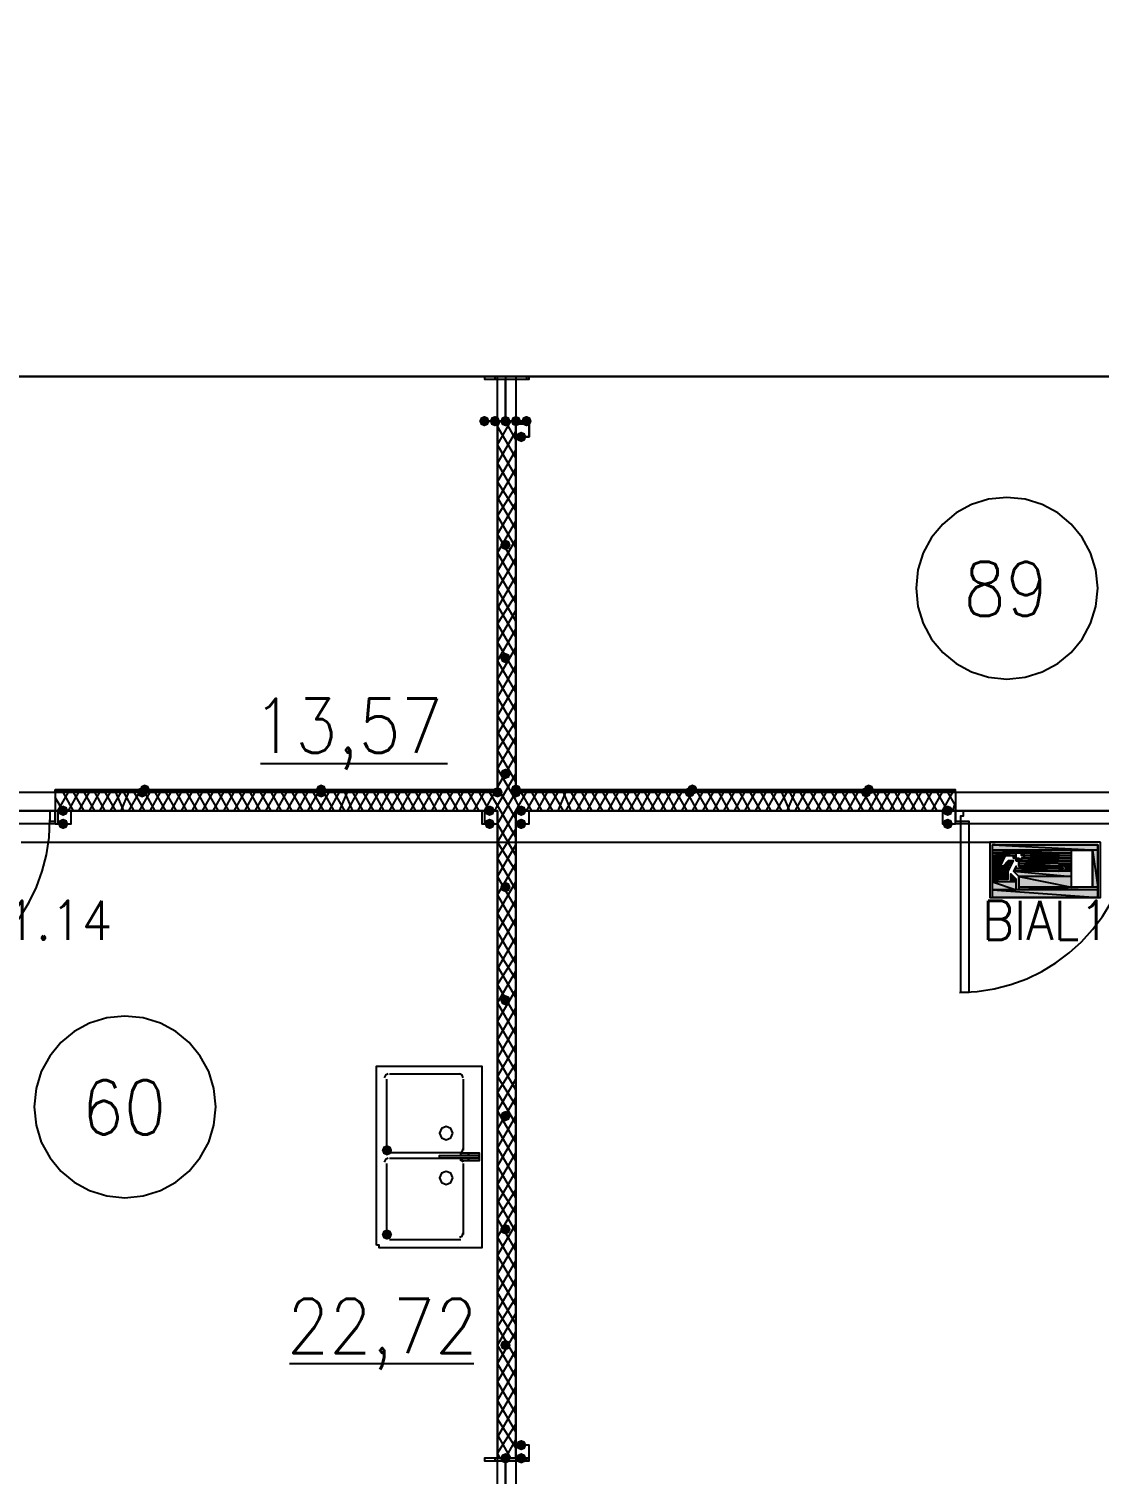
# Model space of a CAD drawing. Header units: millimetres. Extents: x 0 to 420, y 0 to 297.
# Drawn here: x 317.46 to 334.67, y 140.8 to 164.04 of the extents above; entities that cross this region are included whole.
import ezdxf

# ---------------------------------------------------------------- set-up
doc = ezdxf.new("R2010")
doc.units = ezdxf.units.MM
doc.layers.get('0').update_dxf_attribs({"linetype": 'CONTINUOUS'})
doc.styles.get("Standard").update_dxf_attribs({"font": 'STANDARD'})

msp = doc.modelspace()

# ---------------------------------------------------------------- hatches: boundary and pattern name
at = {"true_color": 0x000007}
for points in [[(324.866, 157.734), (324.841129, 157.674204), (324.781333, 157.649333), (324.721537, 157.674204), (324.696667, 157.734), (324.721537, 157.793796), (324.781333, 157.818667), (324.841129, 157.793796)], [(325.035333, 157.734), (325.010463, 157.674204), (324.950667, 157.649333), (324.890871, 157.674204), (324.866, 157.734), (324.890871, 157.793796), (324.950667, 157.818667), (325.010462, 157.793796)], [(325.204667, 157.734), (325.179796, 157.674204), (325.12, 157.649333), (325.060204, 157.674204), (325.035333, 157.734), (325.060204, 157.793796), (325.12, 157.818667), (325.179796, 157.793796)], [(325.374, 157.734), (325.349129, 157.674204), (325.289333, 157.649333), (325.229537, 157.674204), (325.204667, 157.734), (325.229537, 157.793796), (325.289333, 157.818667), (325.349129, 157.793796)], [(325.543333, 157.734), (325.518463, 157.674204), (325.458667, 157.649333), (325.398871, 157.674204), (325.374, 157.734), (325.398871, 157.793796), (325.458667, 157.818667), (325.518462, 157.793796)], [(325.458667, 157.48), (325.433796, 157.420204), (325.374, 157.395333), (325.314204, 157.420204), (325.289333, 157.48), (325.314204, 157.539796), (325.374, 157.564667), (325.433796, 157.539796)], [(325.204667, 155.744333), (325.179796, 155.684537), (325.12, 155.659667), (325.060204, 155.684537), (325.035333, 155.744333), (325.060204, 155.804129), (325.12, 155.829), (325.179796, 155.804129)], [(325.204667, 153.924), (325.179796, 153.864204), (325.12, 153.839333), (325.060204, 153.864204), (325.035333, 153.924), (325.060204, 153.983796), (325.12, 154.008667), (325.179796, 153.983796)], [(325.204667, 152.061333), (325.179796, 152.001537), (325.12, 151.976667), (325.060204, 152.001537), (325.035333, 152.061333), (325.060204, 152.121129), (325.12, 152.146), (325.179796, 152.121129)], [(325.374, 151.765), (325.349129, 151.705204), (325.289333, 151.680333), (325.229537, 151.705204), (325.204667, 151.765), (325.229537, 151.824796), (325.289333, 151.849667), (325.349129, 151.824796)], [(318.092667, 151.468667), (318.067796, 151.408871), (318.008, 151.384), (317.948204, 151.408871), (317.923333, 151.468667), (317.948204, 151.528462), (318.008, 151.553333), (318.067796, 151.528463)], [(324.950667, 151.468667), (324.925796, 151.408871), (324.866, 151.384), (324.806204, 151.408871), (324.781333, 151.468667), (324.806204, 151.528462), (324.866, 151.553333), (324.925796, 151.528463)], [(325.458667, 151.468667), (325.433796, 151.408871), (325.374, 151.384), (325.314204, 151.408871), (325.289333, 151.468667), (325.314204, 151.528462), (325.374, 151.553333), (325.433796, 151.528463)], [(332.316667, 151.468667), (332.291796, 151.408871), (332.232, 151.384), (332.172204, 151.408871), (332.147333, 151.468667), (332.172204, 151.528462), (332.232, 151.553333), (332.291796, 151.528463)], [(318.092667, 151.257), (318.067796, 151.197204), (318.008, 151.172333), (317.948204, 151.197204), (317.923333, 151.257), (317.948204, 151.316796), (318.008, 151.341667), (318.067796, 151.316796)], [(324.950667, 151.257), (324.925796, 151.197204), (324.866, 151.172333), (324.806204, 151.197204), (324.781333, 151.257), (324.806204, 151.316796), (324.866, 151.341667), (324.925796, 151.316796)], [(325.458667, 151.257), (325.433796, 151.197204), (325.374, 151.172333), (325.314204, 151.197204), (325.289333, 151.257), (325.314204, 151.316796), (325.374, 151.341667), (325.433796, 151.316796)], [(332.316667, 151.257), (332.291796, 151.197204), (332.232, 151.172333), (332.172204, 151.197204), (332.147333, 151.257), (332.172204, 151.316796), (332.232, 151.341667), (332.291796, 151.316796)], [(325.204667, 150.241), (325.179796, 150.181204), (325.12, 150.156333), (325.060204, 150.181204), (325.035333, 150.241), (325.060204, 150.300796), (325.12, 150.325667), (325.179796, 150.300796)], [(325.204667, 148.420667), (325.179796, 148.360871), (325.12, 148.336), (325.060204, 148.360871), (325.035333, 148.420667), (325.060204, 148.480462), (325.12, 148.505333), (325.179796, 148.480463)], [(325.204667, 146.558), (325.179796, 146.498204), (325.12, 146.473333), (325.060204, 146.498204), (325.035333, 146.558), (325.060204, 146.617796), (325.12, 146.642667), (325.179796, 146.617796)], [(323.299667, 146.007667), (323.274796, 145.947871), (323.215, 145.923), (323.155204, 145.947871), (323.130333, 146.007667), (323.155204, 146.067462), (323.215, 146.092333), (323.274796, 146.067463)], [(325.204667, 144.737667), (325.179796, 144.677871), (325.12, 144.653), (325.060204, 144.677871), (325.035333, 144.737667), (325.060204, 144.797462), (325.12, 144.822333), (325.179796, 144.797463)], [(323.299667, 144.653), (323.274796, 144.593204), (323.215, 144.568333), (323.155204, 144.593204), (323.130333, 144.653), (323.155204, 144.712796), (323.215, 144.737667), (323.274796, 144.712796)], [(325.204667, 142.875), (325.179796, 142.815204), (325.12, 142.790333), (325.060204, 142.815204), (325.035333, 142.875), (325.060204, 142.934796), (325.12, 142.959667), (325.179796, 142.934796)], [(325.458667, 141.266333), (325.433796, 141.206537), (325.374, 141.181667), (325.314204, 141.206537), (325.289333, 141.266333), (325.314204, 141.326129), (325.374, 141.351), (325.433796, 141.326129)], [(325.204667, 141.054667), (325.179796, 140.994871), (325.12, 140.97), (325.060204, 140.994871), (325.035333, 141.054667), (325.060204, 141.114462), (325.12, 141.139333), (325.179796, 141.114463)], [(325.458667, 141.054667), (325.433796, 140.994871), (325.374, 140.97), (325.314204, 140.994871), (325.289333, 141.054667), (325.314204, 141.114462), (325.374, 141.139333), (325.433796, 141.114463)]]:
    msp.add_hatch(color=0, dxfattribs=at).paths.add_polyline_path(points, flags=0)
h = msp.add_hatch(color=0, dxfattribs=at)
h.paths.add_polyline_path([(324.993, 151.807333), (317.881, 151.807333), (324.993, 151.765)], flags=0)
h.paths.add_polyline_path([(317.881, 151.807333), (324.993, 151.765), (317.881, 151.765)], flags=0)
at = {"true_color": 0x0000fe}
for points in [[(319.362667, 151.765), (319.337796, 151.705204), (319.278, 151.680333), (319.218204, 151.705204), (319.193333, 151.765), (319.218204, 151.824796), (319.278, 151.849667), (319.337796, 151.824796)], [(319.405, 151.807333), (319.380129, 151.747537), (319.320333, 151.722667), (319.260538, 151.747537), (319.235667, 151.807333), (319.260537, 151.867129), (319.320333, 151.892), (319.380129, 151.867129)], [(322.241333, 151.807333), (322.216462, 151.747537), (322.156667, 151.722667), (322.096871, 151.747537), (322.072, 151.807333), (322.096871, 151.867129), (322.156667, 151.892), (322.216462, 151.867129)], [(322.241333, 151.765), (322.216462, 151.705204), (322.156667, 151.680333), (322.096871, 151.705204), (322.072, 151.765), (322.096871, 151.824796), (322.156667, 151.849667), (322.216462, 151.824796)], [(325.077667, 151.765), (325.052796, 151.705204), (324.993, 151.680333), (324.933204, 151.705204), (324.908333, 151.765), (324.933204, 151.824796), (324.993, 151.849667), (325.052796, 151.824796)], [(325.374, 151.807333), (325.349129, 151.747537), (325.289333, 151.722667), (325.229537, 151.747537), (325.204667, 151.807333), (325.229537, 151.867129), (325.289333, 151.892), (325.349129, 151.867129)], [(325.374, 151.807333), (325.349129, 151.747537), (325.289333, 151.722667), (325.229537, 151.747537), (325.204667, 151.807333), (325.229537, 151.867129), (325.289333, 151.892), (325.349129, 151.867129)], [(328.168, 151.765), (328.143129, 151.705204), (328.083333, 151.680333), (328.023537, 151.705204), (327.998667, 151.765), (328.023537, 151.824796), (328.083333, 151.849667), (328.143129, 151.824796)], [(328.210333, 151.807333), (328.185463, 151.747537), (328.125667, 151.722667), (328.065871, 151.747537), (328.041, 151.807333), (328.065871, 151.867129), (328.125667, 151.892), (328.185462, 151.867129)], [(331.004333, 151.765), (330.979462, 151.705204), (330.919667, 151.680333), (330.859871, 151.705204), (330.835, 151.765), (330.859871, 151.824796), (330.919667, 151.849667), (330.979462, 151.824796)], [(331.046667, 151.807333), (331.021796, 151.747537), (330.962, 151.722667), (330.902204, 151.747537), (330.877333, 151.807333), (330.902204, 151.867129), (330.962, 151.892), (331.021796, 151.867129)]]:
    msp.add_hatch(color=0, dxfattribs=at).paths.add_polyline_path(points, flags=0)
at = {"true_color": 0x000007}
h = msp.add_hatch(color=0, dxfattribs=at)
h.paths.add_polyline_path([(332.359, 151.807333), (325.289333, 151.807333), (332.359, 151.765)], flags=0)
h.paths.add_polyline_path([(325.289333, 151.807333), (332.359, 151.765), (325.289333, 151.765)], flags=0)
at = {"true_color": 0x000052}
h = msp.add_hatch(color=0, dxfattribs=at)
h.paths.add_polyline_path([(334.645, 150.918333), (332.951667, 150.918333), (334.645, 150.833667)], flags=0)
h.paths.add_polyline_path([(332.951667, 150.918333), (334.645, 150.833667), (332.951667, 150.833667)], flags=0)
h = msp.add_hatch(color=0, dxfattribs=at)
h.paths.add_polyline_path([(334.221667, 150.833667), (332.951667, 150.833667), (334.221667, 150.791333)], flags=0)
h.paths.add_polyline_path([(332.951667, 150.833667), (334.221667, 150.791333), (332.951667, 150.791333)], flags=0)
h = msp.add_hatch(color=0, dxfattribs=at)
h.paths.add_polyline_path([(333.332667, 150.791333), (332.951667, 150.791333)], flags=0)
h.paths.add_polyline_path([(333.332667, 150.791333), (332.951667, 150.791333), (333.375, 150.791333)], flags=0)
h = msp.add_hatch(color=0, dxfattribs=at)
h.paths.add_polyline_path([(332.951667, 150.791333), (333.332667, 150.791333)], flags=0)
h.paths.add_polyline_path([(333.332667, 150.791333), (332.951667, 150.791333)], flags=0)
h = msp.add_hatch(color=0, dxfattribs=at)
h.paths.add_polyline_path([(333.332667, 150.791333), (332.951667, 150.791333), (333.332667, 150.749)], flags=0)
h.paths.add_polyline_path([(332.951667, 150.791333), (333.332667, 150.749), (332.951667, 150.749)], flags=0)
h = msp.add_hatch(color=0, dxfattribs=at)
h.paths.add_polyline_path([(332.951667, 150.749), (333.332667, 150.749)], flags=0)
h.paths.add_polyline_path([(333.332667, 150.749), (332.951667, 150.749)], flags=0)
h.paths.add_polyline_path([(333.332667, 150.749), (332.951667, 150.749)], flags=0)
h.paths.add_polyline_path([(332.951667, 150.749), (333.332667, 150.749)], flags=0)
h = msp.add_hatch(color=0, dxfattribs=at)
h.paths.add_polyline_path([(332.951667, 150.749), (333.332667, 150.749)], flags=0)
h.paths.add_polyline_path([(333.332667, 150.749), (332.951667, 150.749)], flags=0)
h = msp.add_hatch(color=0, dxfattribs=at)
h.paths.add_polyline_path([(333.163333, 150.749), (332.951667, 150.749), (333.078667, 150.579667)], flags=0)
h.paths.add_polyline_path([(332.951667, 150.749), (333.078667, 150.579667), (332.951667, 150.579667)], flags=0)
h = msp.add_hatch(color=0, dxfattribs=at)
h.paths.add_polyline_path([(333.290333, 150.664333), (333.205667, 150.664333), (333.205667, 150.579667)], flags=0)
h.paths.add_polyline_path([(333.205667, 150.664333), (333.205667, 150.579667), (333.121, 150.579667)], flags=0)
h = msp.add_hatch(color=0, dxfattribs=at)
h.paths.add_polyline_path([(333.332667, 150.749), (333.290333, 150.749), (333.332667, 150.706667)], flags=0)
h.paths.add_polyline_path([(333.290333, 150.749), (333.332667, 150.706667), (333.290333, 150.706667)], flags=0)
h = msp.add_hatch(color=0, dxfattribs=at)
h.paths.add_polyline_path([(333.290333, 150.706667), (333.332667, 150.706667)], flags=0)
h.paths.add_polyline_path([(333.332667, 150.706667), (333.290333, 150.706667)], flags=0)
h = msp.add_hatch(color=0, dxfattribs=at)
h.paths.add_polyline_path([(333.290333, 150.706667), (333.332667, 150.706667)], flags=0)
h.paths.add_polyline_path([(333.332667, 150.706667), (333.290333, 150.706667)], flags=0)
h = msp.add_hatch(color=0, dxfattribs=at)
h.paths.add_polyline_path([(333.375, 150.791333), (333.332667, 150.791333)], flags=0)
h.paths.add_polyline_path([(333.332667, 150.791333), (333.375, 150.791333)], flags=0)
h = msp.add_hatch(color=0, dxfattribs=at)
h.paths.add_polyline_path([(333.375, 150.664333), (333.332667, 150.706667)], flags=0)
h.paths.add_polyline_path([(333.375, 150.664333), (333.332667, 150.706667), (333.375, 150.706667)], flags=0)
h = msp.add_hatch(color=0, dxfattribs=at)
h.paths.add_polyline_path([(333.332667, 150.706667), (333.332667, 150.664333)], flags=0)
h.paths.add_polyline_path([(333.332667, 150.664333), (333.332667, 150.706667)], flags=0)
h = msp.add_hatch(color=0, dxfattribs=at)
h.paths.add_polyline_path([(333.332667, 150.664333), (333.375, 150.664333)], flags=0)
h.paths.add_polyline_path([(333.375, 150.664333), (333.332667, 150.664333)], flags=0)
h = msp.add_hatch(color=0, dxfattribs=at)
h.paths.add_polyline_path([(333.332667, 150.664333), (334.221667, 150.664333)], flags=0)
h.paths.add_polyline_path([(334.221667, 150.664333), (333.332667, 150.664333)], flags=0)
h = msp.add_hatch(color=0, dxfattribs=at)
h.paths.add_polyline_path([(333.375, 150.791333), (334.221667, 150.791333)], flags=0)
h.paths.add_polyline_path([(334.221667, 150.791333), (333.375, 150.791333)], flags=0)
for points in [[(333.375, 150.791333), (333.417333, 150.791333)], [(333.417333, 150.791333), (333.459667, 150.749), (333.417333, 150.749)], [(333.417333, 150.749), (333.459667, 150.749)], [(333.417333, 150.706667), (333.459667, 150.706667)], [(333.459667, 150.706667), (333.417333, 150.706667)], [(333.459667, 150.749), (333.459667, 150.706667)], [(333.248, 150.452667), (333.290333, 150.410333), (333.248, 150.410333)]]:
    msp.add_hatch(color=0, dxfattribs=at).paths.add_polyline_path(points, flags=0)
h = msp.add_hatch(color=0, dxfattribs=at)
h.paths.add_polyline_path([(333.375, 150.791333), (334.221667, 150.791333)], flags=0)
h.paths.add_polyline_path([(334.221667, 150.791333), (333.375, 150.791333)], flags=0)
h = msp.add_hatch(color=0, dxfattribs=at)
h.paths.add_polyline_path([(333.417333, 150.664333), (333.417333, 150.706667)], flags=0)
h.paths.add_polyline_path([(333.417333, 150.706667), (333.417333, 150.664333), (333.375, 150.664333)], flags=0)
h = msp.add_hatch(color=0, dxfattribs=at)
h.paths.add_polyline_path([(334.221667, 150.664333), (333.375, 150.664333), (334.221667, 150.622)], flags=0)
h.paths.add_polyline_path([(333.375, 150.664333), (334.221667, 150.622), (333.375, 150.622)], flags=0)
h = msp.add_hatch(color=0, dxfattribs=at)
h.paths.add_polyline_path([(334.01, 150.622), (333.375, 150.622), (334.052333, 150.579667)], flags=0)
h.paths.add_polyline_path([(333.375, 150.622), (334.052333, 150.579667), (333.375, 150.579667)], flags=0)
h = msp.add_hatch(color=0, dxfattribs=at)
h.paths.add_polyline_path([(333.417333, 150.791333), (334.221667, 150.791333)], flags=0)
h.paths.add_polyline_path([(334.221667, 150.791333), (333.417333, 150.791333)], flags=0)
h = msp.add_hatch(color=0, dxfattribs=at)
h.paths.add_polyline_path([(334.221667, 150.706667), (333.459667, 150.706667)], flags=0)
h.paths.add_polyline_path([(333.459667, 150.706667), (334.221667, 150.706667), (333.417333, 150.706667)], flags=0)
h = msp.add_hatch(color=0, dxfattribs=at)
h.paths.add_polyline_path([(333.417333, 150.706667), (334.221667, 150.706667)], flags=0)
h.paths.add_polyline_path([(334.221667, 150.706667), (333.417333, 150.706667)], flags=0)
h = msp.add_hatch(color=0, dxfattribs=at)
h.paths.add_polyline_path([(333.417333, 150.706667), (334.221667, 150.706667)], flags=0)
h.paths.add_polyline_path([(334.221667, 150.706667), (333.417333, 150.706667)], flags=0)
h = msp.add_hatch(color=0, dxfattribs=at)
h.paths.add_polyline_path([(334.221667, 150.706667), (333.417333, 150.706667), (334.221667, 150.664333)], flags=0)
h.paths.add_polyline_path([(333.417333, 150.706667), (334.221667, 150.664333), (333.417333, 150.664333)], flags=0)
h = msp.add_hatch(color=0, dxfattribs=at)
h.paths.add_polyline_path([(333.417333, 150.664333), (334.221667, 150.664333)], flags=0)
h.paths.add_polyline_path([(334.221667, 150.664333), (333.417333, 150.664333)], flags=0)
h = msp.add_hatch(color=0, dxfattribs=at)
h.paths.add_polyline_path([(333.459667, 150.791333), (334.221667, 150.791333)], flags=0)
h.paths.add_polyline_path([(334.221667, 150.791333), (333.459667, 150.791333)], flags=0)
h = msp.add_hatch(color=0, dxfattribs=at)
h.paths.add_polyline_path([(334.221667, 150.791333), (333.459667, 150.791333), (334.221667, 150.749)], flags=0)
h.paths.add_polyline_path([(333.459667, 150.791333), (334.221667, 150.749), (333.459667, 150.749)], flags=0)
h = msp.add_hatch(color=0, dxfattribs=at)
h.paths.add_polyline_path([(333.459667, 150.749), (334.221667, 150.749)], flags=0)
h.paths.add_polyline_path([(334.221667, 150.749), (333.459667, 150.749)], flags=0)
h = msp.add_hatch(color=0, dxfattribs=at)
h.paths.add_polyline_path([(333.459667, 150.749), (334.221667, 150.749)], flags=0)
h.paths.add_polyline_path([(334.221667, 150.749), (333.459667, 150.749)], flags=0)
h = msp.add_hatch(color=0, dxfattribs=at)
h.paths.add_polyline_path([(333.459667, 150.749), (334.221667, 150.749)], flags=0)
h.paths.add_polyline_path([(334.221667, 150.749), (333.459667, 150.749)], flags=0)
h = msp.add_hatch(color=0, dxfattribs=at)
h.paths.add_polyline_path([(333.459667, 150.749), (334.221667, 150.749)], flags=0)
h.paths.add_polyline_path([(334.221667, 150.749), (333.459667, 150.749)], flags=0)
h = msp.add_hatch(color=0, dxfattribs=at)
h.paths.add_polyline_path([(334.221667, 150.749), (333.459667, 150.749), (334.221667, 150.706667)], flags=0)
h.paths.add_polyline_path([(333.459667, 150.749), (334.221667, 150.706667), (333.459667, 150.706667)], flags=0)
h = msp.add_hatch(color=0, dxfattribs=at)
h.paths.add_polyline_path([(333.459667, 150.706667), (334.221667, 150.706667)], flags=0)
h.paths.add_polyline_path([(334.221667, 150.706667), (333.459667, 150.706667)], flags=0)
h = msp.add_hatch(color=0, dxfattribs=at)
h.paths.add_polyline_path([(333.459667, 150.706667), (334.221667, 150.706667)], flags=0)
h.paths.add_polyline_path([(334.221667, 150.706667), (333.459667, 150.706667)], flags=0)
h = msp.add_hatch(color=0, dxfattribs=at)
h.paths.add_polyline_path([(333.459667, 150.706667), (334.221667, 150.706667)], flags=0)
h.paths.add_polyline_path([(334.221667, 150.706667), (333.459667, 150.706667)], flags=0)
h = msp.add_hatch(color=0, dxfattribs=at)
h.paths.add_polyline_path([(334.221667, 150.622), (334.094667, 150.622), (334.221667, 150.537333)], flags=0)
h.paths.add_polyline_path([(334.094667, 150.622), (334.221667, 150.537333), (334.137, 150.537333)], flags=0)
h = msp.add_hatch(color=0, dxfattribs=at)
h.paths.add_polyline_path([(334.645, 150.833667), (334.560333, 150.833667), (334.645, 150.241)], flags=0)
h.paths.add_polyline_path([(334.560333, 150.833667), (334.645, 150.241), (334.560333, 150.241)], flags=0)
h = msp.add_hatch(color=0, dxfattribs=at)
h.paths.add_polyline_path([(333.121, 150.579667), (332.951667, 150.579667)], flags=0)
h.paths.add_polyline_path([(333.121, 150.579667), (332.951667, 150.579667), (333.078667, 150.579667)], flags=0)
h = msp.add_hatch(color=0, dxfattribs=at)
h.paths.add_polyline_path([(333.205667, 150.579667), (332.951667, 150.579667), (333.205667, 150.495)], flags=0)
h.paths.add_polyline_path([(332.951667, 150.579667), (333.205667, 150.495), (332.951667, 150.495)], flags=0)
h = msp.add_hatch(color=0, dxfattribs=at)
h.paths.add_polyline_path([(333.205667, 150.495), (332.951667, 150.495), (333.205667, 150.368)], flags=0)
h.paths.add_polyline_path([(332.951667, 150.495), (333.205667, 150.368), (332.951667, 150.368)], flags=0)
h = msp.add_hatch(color=0, dxfattribs=at)
h.paths.add_polyline_path([(333.290333, 150.410333), (333.248, 150.410333), (333.332667, 150.368)], flags=0)
h.paths.add_polyline_path([(333.248, 150.410333), (333.332667, 150.368), (333.248, 150.368)], flags=0)
h = msp.add_hatch(color=0, dxfattribs=at)
h.paths.add_polyline_path([(334.052333, 150.537333), (333.332667, 150.537333), (334.01, 150.495)], flags=0)
h.paths.add_polyline_path([(333.332667, 150.537333), (334.01, 150.495), (333.290333, 150.495)], flags=0)
h = msp.add_hatch(color=0, dxfattribs=at)
h.paths.add_polyline_path([(334.221667, 150.495), (333.290333, 150.495), (334.221667, 150.410333)], flags=0)
h.paths.add_polyline_path([(333.290333, 150.495), (334.221667, 150.410333), (333.375, 150.410333)], flags=0)
h = msp.add_hatch(color=0, dxfattribs=at)
h.paths.add_polyline_path([(334.221667, 150.410333), (333.375, 150.410333), (334.221667, 150.241)], flags=0)
h.paths.add_polyline_path([(333.375, 150.410333), (334.221667, 150.241), (333.375, 150.241)], flags=0)
h = msp.add_hatch(color=0, dxfattribs=at)
h.paths.add_polyline_path([(334.094667, 150.579667), (333.502, 150.579667)], flags=0)
h.paths.add_polyline_path([(334.094667, 150.579667), (333.502, 150.579667), (334.052333, 150.579667)], flags=0)
h = msp.add_hatch(color=0, dxfattribs=at)
h.paths.add_polyline_path([(333.586667, 150.579667), (333.502, 150.579667), (333.586667, 150.537333)], flags=0)
h.paths.add_polyline_path([(333.502, 150.579667), (333.586667, 150.537333), (333.502, 150.537333)], flags=0)
h = msp.add_hatch(color=0, dxfattribs=at)
h.paths.add_polyline_path([(334.052333, 150.537333), (333.502, 150.537333)], flags=0)
h.paths.add_polyline_path([(334.052333, 150.537333), (333.502, 150.537333), (334.094667, 150.537333)], flags=0)
h = msp.add_hatch(color=0, dxfattribs=at)
h.paths.add_polyline_path([(334.221667, 150.537333), (334.137, 150.537333), (334.221667, 150.495)], flags=0)
h.paths.add_polyline_path([(334.137, 150.537333), (334.221667, 150.495), (334.094667, 150.495)], flags=0)
h = msp.add_hatch(color=0, dxfattribs=at)
h.paths.add_polyline_path([(333.036333, 150.368), (332.951667, 150.368), (333.036333, 150.325667)], flags=0)
h.paths.add_polyline_path([(332.951667, 150.368), (333.036333, 150.325667), (332.951667, 150.325667)], flags=0)
h = msp.add_hatch(color=0, dxfattribs=at)
h.paths.add_polyline_path([(333.332667, 150.325667), (332.951667, 150.325667), (333.332667, 150.198667)], flags=0)
h.paths.add_polyline_path([(332.951667, 150.325667), (333.332667, 150.198667), (332.951667, 150.198667)], flags=0)
h = msp.add_hatch(color=0, dxfattribs=at)
h.paths.add_polyline_path([(334.645, 150.198667), (332.951667, 150.198667), (334.645, 150.071667)], flags=0)
h.paths.add_polyline_path([(332.951667, 150.198667), (334.645, 150.071667), (332.951667, 150.071667)], flags=0)
h = msp.add_hatch(color=0, dxfattribs=at)
h.paths.add_polyline_path([(333.332667, 150.368), (333.248, 150.368), (333.332667, 150.325667)], flags=0)
h.paths.add_polyline_path([(333.248, 150.368), (333.332667, 150.325667), (333.248, 150.325667)], flags=0)
h = msp.add_hatch(color=0, dxfattribs=at)
h.paths.add_polyline_path([(334.645, 150.241), (333.375, 150.241), (334.645, 150.198667)], flags=0)
h.paths.add_polyline_path([(333.375, 150.241), (334.645, 150.198667), (333.375, 150.198667)], flags=0)

# ---------------------------------------------------------------- linework, layer by layer
at = {"color": 0, "true_color": 0x000008}
msp.add_lwpolyline([(255.185333, 158.453667), (376.639667, 158.453667), (376.639667, 169.291), (255.185333, 169.291)], close=True, dxfattribs=at)
at = {"color": 0, "true_color": 0x0000ab}
for points in [[(307.890333, 151.765), (324.993, 151.765), (324.993, 158.453667), (307.890333, 158.453667)], [(325.289333, 158.453667), (325.289333, 151.765), (342.392, 151.765), (342.392, 158.453667)]]:
    msp.add_lwpolyline(points, close=True, dxfattribs=at)
at = {"color": 0, "true_color": 0x000007}
for points in [[(324.781333, 158.453667), (324.781333, 158.411333)], [(324.950667, 158.453667), (324.950667, 158.411333)], [(325.12, 158.453667), (325.12, 157.734)], [(325.289333, 158.453667), (325.289333, 158.411333)], [(325.458667, 158.453667), (325.458667, 158.411333)], [(324.993, 157.649333), (325.035333, 157.734)], [(324.993, 157.353), (325.204667, 157.734)], [(324.993, 157.734), (324.993, 151.765)], [(325.289333, 151.765), (325.289333, 157.734), (324.993, 157.734)], [(325.289333, 157.141333), (324.993, 157.649333)], [(325.289333, 157.437667), (325.12, 157.734)], [(325.374, 157.734), (325.374, 157.691667)], [(324.993, 157.056667), (325.289333, 157.564667)], [(325.289333, 156.845), (324.993, 157.353)], [(324.993, 156.760333), (325.289333, 157.268333)], [(325.289333, 156.548667), (324.993, 157.056667)], [(324.993, 156.464), (325.289333, 156.972)], [(325.289333, 156.294667), (324.993, 156.760333)], [(324.993, 156.21), (325.289333, 156.675667)], [(325.289333, 155.998333), (324.993, 156.506333)], [(324.993, 155.913667), (325.289333, 156.421667)], [(334.645, 155.045833), (334.615328, 155.340175), (334.530227, 155.614326), (334.39557, 155.862413), (334.21723, 156.078563), (334.00108, 156.256903), (333.752993, 156.39156), (333.478842, 156.476661), (333.1845, 156.506333), (332.890158, 156.476661), (332.616007, 156.39156), (332.36792, 156.256903), (332.15177, 156.078563), (331.97343, 155.862413), (331.838773, 155.614326), (331.753672, 155.340175), (331.724, 155.045833)], [(325.289333, 155.702), (324.993, 156.21)], [(324.993, 155.617333), (325.289333, 156.125333)], [(325.289333, 155.405667), (324.993, 155.913667)], [(324.993, 155.321), (325.289333, 155.829)], [(325.289333, 155.109333), (324.993, 155.617333)], [(324.993, 155.024667), (325.289333, 155.532667)], [(325.289333, 154.813), (324.993, 155.321)], [(324.993, 154.728333), (325.289333, 155.236333)], [(325.289333, 154.516667), (324.993, 155.024667)], [(331.724, 155.045833), (331.753672, 154.751492), (331.838773, 154.477341), (331.97343, 154.229254), (332.15177, 154.013104), (332.36792, 153.834764), (332.616007, 153.700107), (332.890158, 153.615005), (333.1845, 153.585333), (333.478842, 153.615005), (333.752993, 153.700107), (334.00108, 153.834764), (334.21723, 154.013104), (334.39557, 154.229254), (334.530227, 154.477341), (334.615328, 154.751492), (334.645, 155.045833)], [(324.993, 154.474333), (325.289333, 154.94)], [(325.289333, 154.262667), (324.993, 154.770667)], [(324.993, 154.178), (325.289333, 154.686)], [(325.289333, 153.966333), (324.993, 154.474333)], [(324.993, 153.881667), (325.289333, 154.389667)], [(325.289333, 153.67), (324.993, 154.178)], [(324.993, 153.585333), (325.289333, 154.093333)], [(325.289333, 153.373667), (324.993, 153.881667)], [(324.993, 153.289), (325.289333, 153.797)], [(325.289333, 153.077333), (324.993, 153.585333)], [(324.993, 152.992667), (325.289333, 153.500667)], [(325.289333, 152.781), (324.993, 153.289)], [(324.993, 152.696333), (325.289333, 153.204333)], [(325.289333, 152.527), (324.993, 152.992667)], [(324.993, 152.442333), (325.289333, 152.908)], [(325.289333, 152.230667), (324.993, 152.738667)], [(324.993, 152.146), (325.289333, 152.654)], [(321.183, 152.230667), (324.188667, 152.230667)], [(325.289333, 151.934333), (324.993, 152.442333)], [(324.993, 151.849667), (325.289333, 152.357667)], [(325.289333, 151.638), (324.993, 152.146)], [(324.993, 151.553333), (325.289333, 152.061333)], [(324.993, 151.765), (317.881, 151.765), (324.993, 151.807333), (317.881, 151.807333)], [(317.881, 151.765), (317.923333, 151.765)], [(317.881, 151.765), (317.881, 151.468667)], [(317.881, 151.765), (317.881, 151.468667)], [(324.993, 151.765), (317.881, 151.765)], [(317.923333, 151.468667), (318.092667, 151.765)], [(318.177333, 151.468667), (318.008, 151.765)], [(318.092667, 151.468667), (318.262, 151.765)], [(318.346667, 151.468667), (318.177333, 151.765)], [(318.262, 151.468667), (318.431333, 151.765)], [(318.516, 151.468667), (318.346667, 151.765)], [(318.431333, 151.468667), (318.600667, 151.765)], [(318.685333, 151.468667), (318.516, 151.765)], [(318.600667, 151.468667), (318.77, 151.765)], [(318.854667, 151.468667), (318.685333, 151.765)], [(318.77, 151.468667), (318.939333, 151.765)], [(318.981667, 151.468667), (318.854667, 151.765)], [(318.939333, 151.468667), (319.066333, 151.765)], [(319.151, 151.468667), (318.981667, 151.765)], [(319.066333, 151.468667), (319.235667, 151.765)], [(319.320333, 151.468667), (319.151, 151.765)], [(319.235667, 151.468667), (319.405, 151.765)], [(319.489667, 151.468667), (319.320333, 151.765)], [(319.405, 151.468667), (319.574333, 151.765)], [(319.659, 151.468667), (319.489667, 151.765)], [(319.574333, 151.468667), (319.743667, 151.765)], [(319.828333, 151.468667), (319.659, 151.765)], [(319.743667, 151.468667), (319.913, 151.765)], [(319.997667, 151.468667), (319.828333, 151.765)], [(319.913, 151.468667), (320.082333, 151.765)], [(320.167, 151.468667), (319.997667, 151.765)], [(320.082333, 151.468667), (320.251667, 151.765)], [(320.336333, 151.468667), (320.167, 151.765)], [(320.251667, 151.468667), (320.421, 151.765)], [(320.505667, 151.468667), (320.336333, 151.765)], [(320.421, 151.468667), (320.590333, 151.765)], [(320.675, 151.468667), (320.505667, 151.765)], [(320.590333, 151.468667), (320.759667, 151.765)], [(320.844333, 151.468667), (320.675, 151.765)], [(320.759667, 151.468667), (320.929, 151.765)], [(321.013667, 151.468667), (320.844333, 151.765)], [(320.929, 151.468667), (321.098333, 151.765)], [(321.183, 151.468667), (321.013667, 151.765)], [(321.098333, 151.468667), (321.267667, 151.765)], [(321.352333, 151.468667), (321.183, 151.765)], [(321.267667, 151.468667), (321.437, 151.765)], [(321.521667, 151.468667), (321.352333, 151.765)], [(321.437, 151.468667), (321.606333, 151.765)], [(321.691, 151.468667), (321.521667, 151.765)], [(321.606333, 151.468667), (321.775667, 151.765)], [(321.860333, 151.468667), (321.691, 151.765)], [(321.775667, 151.468667), (321.945, 151.765)], [(322.029667, 151.468667), (321.860333, 151.765)], [(321.945, 151.468667), (322.114333, 151.765)], [(322.199, 151.468667), (322.029667, 151.765)], [(322.114333, 151.468667), (322.283667, 151.765)], [(322.368333, 151.468667), (322.199, 151.765)], [(322.283667, 151.468667), (322.453, 151.765)], [(322.537667, 151.468667), (322.368333, 151.765)], [(322.453, 151.468667), (322.58, 151.765)], [(322.664667, 151.468667), (322.537667, 151.765)], [(322.58, 151.468667), (322.749333, 151.765)], [(322.834, 151.468667), (322.664667, 151.765)], [(322.749333, 151.468667), (322.918667, 151.765)], [(323.003333, 151.468667), (322.834, 151.765)], [(322.918667, 151.468667), (323.088, 151.765)], [(323.172667, 151.468667), (323.003333, 151.765)], [(323.088, 151.468667), (323.257333, 151.765)], [(323.342, 151.468667), (323.172667, 151.765)], [(323.257333, 151.468667), (323.426667, 151.765)], [(323.511333, 151.468667), (323.342, 151.765)], [(323.426667, 151.468667), (323.596, 151.765)], [(323.680667, 151.468667), (323.511333, 151.765)], [(323.596, 151.468667), (323.765333, 151.765)], [(323.85, 151.468667), (323.680667, 151.765)], [(323.765333, 151.468667), (323.934667, 151.765)], [(324.019333, 151.468667), (323.85, 151.765)], [(323.934667, 151.468667), (324.104, 151.765)], [(324.188667, 151.468667), (324.019333, 151.765)], [(324.104, 151.468667), (324.273333, 151.765)], [(324.358, 151.468667), (324.188667, 151.765)], [(324.273333, 151.468667), (324.442667, 151.765)], [(324.527333, 151.468667), (324.358, 151.765)], [(324.442667, 151.468667), (324.612, 151.765)], [(324.696667, 151.468667), (324.527333, 151.765)], [(324.612, 151.468667), (324.781333, 151.765)], [(324.866, 151.468667), (324.696667, 151.765)], [(324.781333, 151.468667), (324.950667, 151.765)], [(324.993, 151.553333), (324.866, 151.765)], [(325.289333, 151.341667), (324.993, 151.849667)], [(324.993, 151.257), (325.289333, 151.765)], [(332.359, 151.807333), (325.289333, 151.807333), (332.359, 151.807333), (325.289333, 151.765)], [(325.289333, 151.468667), (325.458667, 151.765)], [(332.359, 151.765), (325.289333, 151.765)], [(325.543333, 151.468667), (325.374, 151.765)], [(325.458667, 151.468667), (325.628, 151.765)], [(325.712667, 151.468667), (325.543333, 151.765)], [(325.628, 151.468667), (325.797333, 151.765)], [(325.882, 151.468667), (325.712667, 151.765)], [(325.797333, 151.468667), (325.966667, 151.765)], [(326.051333, 151.468667), (325.882, 151.765)], [(325.966667, 151.468667), (326.093667, 151.765)], [(326.178333, 151.468667), (326.051333, 151.765)], [(326.093667, 151.468667), (326.263, 151.765)], [(326.347667, 151.468667), (326.178333, 151.765)], [(326.263, 151.468667), (326.432333, 151.765)], [(326.517, 151.468667), (326.347667, 151.765)], [(326.432333, 151.468667), (326.601667, 151.765)], [(326.686333, 151.468667), (326.517, 151.765)], [(326.601667, 151.468667), (326.771, 151.765)], [(326.855667, 151.468667), (326.686333, 151.765)], [(326.771, 151.468667), (326.940333, 151.765)], [(327.025, 151.468667), (326.855667, 151.765)], [(326.940333, 151.468667), (327.109667, 151.765)], [(327.194333, 151.468667), (327.025, 151.765)], [(327.109667, 151.468667), (327.279, 151.765)], [(327.363667, 151.468667), (327.194333, 151.765)], [(327.279, 151.468667), (327.448333, 151.765)], [(327.533, 151.468667), (327.363667, 151.765)], [(327.448333, 151.468667), (327.617667, 151.765)], [(327.702333, 151.468667), (327.533, 151.765)], [(327.617667, 151.468667), (327.787, 151.765)], [(327.871667, 151.468667), (327.702333, 151.765)], [(327.787, 151.468667), (327.956333, 151.765)], [(328.041, 151.468667), (327.871667, 151.765)], [(327.956333, 151.468667), (328.125667, 151.765)], [(328.210333, 151.468667), (328.041, 151.765)], [(328.125667, 151.468667), (328.295, 151.765)], [(328.379667, 151.468667), (328.210333, 151.765)], [(328.295, 151.468667), (328.464333, 151.765)], [(328.549, 151.468667), (328.379667, 151.765)], [(328.464333, 151.468667), (328.633667, 151.765)], [(328.718333, 151.468667), (328.549, 151.765)], [(328.633667, 151.468667), (328.803, 151.765)], [(328.887667, 151.468667), (328.718333, 151.765)], [(328.803, 151.468667), (328.972333, 151.765)], [(329.057, 151.468667), (328.887667, 151.765)], [(328.972333, 151.468667), (329.141667, 151.765)], [(329.226333, 151.468667), (329.057, 151.765)], [(329.141667, 151.468667), (329.311, 151.765)], [(329.395667, 151.468667), (329.226333, 151.765)], [(329.311, 151.468667), (329.480333, 151.765)], [(329.565, 151.468667), (329.395667, 151.765)], [(329.480333, 151.468667), (329.649667, 151.765)], [(329.692, 151.468667), (329.565, 151.765)], [(329.649667, 151.468667), (329.776667, 151.765)], [(329.861333, 151.468667), (329.692, 151.765)], [(329.776667, 151.468667), (329.946, 151.765)], [(330.030667, 151.468667), (329.861333, 151.765)], [(329.946, 151.468667), (330.115333, 151.765)], [(330.2, 151.468667), (330.030667, 151.765)], [(330.115333, 151.468667), (330.284667, 151.765)], [(330.369333, 151.468667), (330.2, 151.765)], [(330.284667, 151.468667), (330.454, 151.765)], [(330.538667, 151.468667), (330.369333, 151.765)], [(330.454, 151.468667), (330.623333, 151.765)], [(330.708, 151.468667), (330.538667, 151.765)], [(330.623333, 151.468667), (330.792667, 151.765)], [(330.877333, 151.468667), (330.708, 151.765)], [(330.792667, 151.468667), (330.962, 151.765)], [(331.046667, 151.468667), (330.877333, 151.765)], [(330.962, 151.468667), (331.131333, 151.765)], [(331.216, 151.468667), (331.046667, 151.765)], [(331.131333, 151.468667), (331.300667, 151.765)], [(331.385333, 151.468667), (331.216, 151.765)], [(331.300667, 151.468667), (331.47, 151.765)], [(331.554667, 151.468667), (331.385333, 151.765)], [(331.47, 151.468667), (331.639333, 151.765)], [(331.724, 151.468667), (331.554667, 151.765)], [(331.639333, 151.468667), (331.808667, 151.765)], [(331.893333, 151.468667), (331.724, 151.765)], [(331.808667, 151.468667), (331.978, 151.765)], [(332.062667, 151.468667), (331.893333, 151.765)], [(331.978, 151.468667), (332.147333, 151.765)], [(332.232, 151.468667), (332.062667, 151.765)], [(332.147333, 151.468667), (332.316667, 151.765)], [(332.359, 151.553333), (332.232, 151.765)], [(332.359, 151.765), (332.359, 151.468667)], [(332.359, 151.765), (332.359, 151.468667)], [(318.008, 151.468667), (317.881, 151.680333)], [(324.950667, 151.468667), (324.993, 151.553333)], [(325.289333, 151.045333), (324.993, 151.553333)], [(325.374, 151.468667), (325.289333, 151.638)], [(332.316667, 151.468667), (332.359, 151.595667)], [(315.0235, 148.547667), (315.307006, 148.561982), (315.582323, 148.604001), (315.848056, 148.672328), (316.102812, 148.76557), (316.345197, 148.882333), (316.573817, 149.021223), (316.787279, 149.180847), (316.984189, 149.359811), (317.163153, 149.556721), (317.322777, 149.770183), (317.461667, 149.998803), (317.57843, 150.241188), (317.671672, 150.495944), (317.739999, 150.761677), (317.782018, 151.036994), (317.796333, 151.3205)], [(316.441667, 151.468667), (317.881, 151.468667), (317.881, 151.384)], [(317.881, 151.384), (317.881, 151.257), (316.441667, 151.257)], [(317.881, 151.468667), (324.993, 151.468667)], [(324.993, 150.960667), (325.289333, 151.468667)], [(324.993, 151.468667), (324.993, 141.054667), (325.289333, 141.054667), (325.289333, 151.468667)], [(325.289333, 151.468667), (332.359, 151.468667)], [(332.359, 151.384), (332.359, 151.468667), (333.840667, 151.468667)], [(333.840667, 151.257), (332.359, 151.257), (332.359, 151.384)], [(332.4225, 148.547667), (332.706006, 148.561982), (332.981323, 148.604001), (333.247056, 148.672328), (333.501812, 148.76557), (333.744197, 148.882333), (333.972817, 149.021223), (334.186279, 149.180847), (334.383189, 149.359811), (334.562153, 149.556721), (334.721777, 149.770183), (334.860667, 149.998803), (334.97743, 150.241188), (335.070672, 150.495944), (335.138999, 150.761677), (335.181018, 151.036994), (335.195333, 151.3205)], [(333.840667, 151.468667), (335.28, 151.468667), (335.28, 151.384)], [(335.28, 151.384), (335.28, 151.257), (333.840667, 151.257)], [(325.289333, 150.749), (324.993, 151.257)], [(324.993, 150.706667), (325.289333, 151.172333)], [(325.289333, 150.495), (324.993, 150.960667)], [(324.993, 150.410333), (325.289333, 150.918333)], [(325.289333, 150.198667), (324.993, 150.706667)], [(324.993, 150.114), (325.289333, 150.622)], [(325.289333, 149.902333), (324.993, 150.410333)], [(324.993, 149.817667), (325.289333, 150.325667)], [(325.289333, 149.606), (324.993, 150.114)], [(324.993, 149.521333), (325.289333, 150.029333)], [(325.289333, 149.309667), (324.993, 149.817667)], [(324.993, 149.225), (325.289333, 149.733)], [(325.289333, 149.013333), (324.993, 149.521333)], [(324.993, 148.928667), (325.289333, 149.436667)], [(325.289333, 148.759333), (324.993, 149.225)], [(324.993, 148.674667), (325.289333, 149.140333)], [(325.289333, 148.463), (324.993, 148.971)], [(324.993, 148.378333), (325.289333, 148.886333)], [(325.289333, 148.166667), (324.993, 148.674667)], [(324.993, 148.082), (325.289333, 148.59)], [(325.289333, 147.870333), (324.993, 148.378333)], [(324.993, 147.785667), (325.289333, 148.293667)], [(320.463333, 146.706167), (320.433661, 147.000508), (320.34856, 147.274659), (320.213903, 147.522746), (320.035563, 147.738896), (319.819413, 147.917236), (319.571326, 148.051893), (319.297175, 148.136995), (319.002833, 148.166667), (318.708492, 148.136995), (318.434341, 148.051893), (318.186254, 147.917236), (317.970104, 147.738896), (317.791764, 147.522746), (317.657107, 147.274659), (317.572005, 147.000508), (317.542333, 146.706167)], [(325.289333, 147.574), (324.993, 148.082)], [(324.993, 147.489333), (325.289333, 147.997333)], [(325.289333, 147.277667), (324.993, 147.785667)], [(324.993, 147.193), (325.289333, 147.701)], [(325.289333, 146.981333), (324.993, 147.489333)], [(324.993, 146.939), (325.289333, 147.404667)], [(323.236167, 147.235333), (323.191265, 147.216735), (323.172667, 147.171833)], [(323.215, 146.007667), (323.215, 147.150667)], [(323.257333, 147.235333), (324.400333, 147.235333)], [(324.442667, 147.171833), (324.424068, 147.216735), (324.379167, 147.235333)], [(324.442667, 147.150667), (324.442667, 146.007667)], [(325.289333, 146.727333), (324.993, 147.193)], [(324.993, 146.642667), (325.289333, 147.150667)], [(325.289333, 146.431), (324.993, 146.939)], [(317.542333, 146.706167), (317.572005, 146.411825), (317.657107, 146.137674), (317.791764, 145.889587), (317.970104, 145.673437), (318.186254, 145.495097), (318.434341, 145.36044), (318.708492, 145.275339), (319.002833, 145.245667), (319.297175, 145.275339), (319.571326, 145.36044), (319.819413, 145.495097), (320.035563, 145.673437), (320.213903, 145.889587), (320.34856, 146.137674), (320.433661, 146.411825), (320.463333, 146.706167)], [(324.993, 146.346333), (325.289333, 146.854333)], [(325.289333, 146.134667), (324.993, 146.642667)], [(324.993, 146.05), (325.289333, 146.558)], [(325.289333, 145.838333), (324.993, 146.346333)], [(324.993, 145.753667), (325.289333, 146.261667)], [(323.172667, 146.028833), (323.191265, 145.983932), (323.236167, 145.965333)], [(324.400333, 145.965333), (323.257333, 145.965333)], [(324.379167, 145.965333), (324.424068, 145.983932), (324.442667, 146.028833)], [(325.289333, 145.542), (324.993, 146.05)], [(324.993, 145.457333), (325.289333, 145.965333)], [(323.236167, 145.880667), (323.191265, 145.862068), (323.172667, 145.817167)], [(323.215, 144.653), (323.215, 145.796)], [(323.257333, 145.880667), (324.400333, 145.880667)], [(324.442667, 145.817167), (324.424068, 145.862068), (324.379167, 145.880667)], [(324.442667, 145.796), (324.442667, 144.653)], [(325.289333, 145.245667), (324.993, 145.753667)], [(324.993, 145.161), (325.289333, 145.669)], [(325.289333, 144.991667), (324.993, 145.457333)], [(324.993, 144.907), (325.289333, 145.372667)], [(325.289333, 144.695333), (324.993, 145.203333)], [(324.993, 144.610667), (325.289333, 145.118667)], [(325.289333, 144.399), (324.993, 144.907)], [(324.993, 144.314333), (325.289333, 144.822333)], [(323.172667, 144.674167), (323.191265, 144.629265), (323.236167, 144.610667)], [(324.400333, 144.568333), (323.257333, 144.568333)], [(324.379167, 144.610667), (324.424068, 144.629265), (324.442667, 144.674167)], [(325.289333, 144.102667), (324.993, 144.610667)], [(324.993, 144.018), (325.289333, 144.526)], [(325.289333, 143.806333), (324.993, 144.314333)], [(324.993, 143.721667), (325.289333, 144.229667)], [(325.289333, 143.51), (324.993, 144.018)], [(324.993, 143.425333), (325.289333, 143.933333)], [(325.289333, 143.213667), (324.993, 143.721667)], [(324.993, 143.171333), (325.289333, 143.637)], [(325.289333, 142.959667), (324.993, 143.425333)], [(324.993, 142.875), (325.289333, 143.383)], [(325.289333, 142.663333), (324.993, 143.171333)], [(324.993, 142.578667), (325.289333, 143.086667)], [(325.289333, 142.367), (324.993, 142.875)], [(324.993, 142.282333), (325.289333, 142.790333)], [(321.648667, 142.578667), (324.612, 142.578667)], [(325.289333, 142.070667), (324.993, 142.578667)], [(324.993, 141.986), (325.289333, 142.494)], [(325.289333, 141.774333), (324.993, 142.282333)], [(324.993, 141.689667), (325.289333, 142.197667)], [(325.289333, 141.478), (324.993, 141.986)], [(324.993, 141.393333), (325.289333, 141.901333)], [(325.289333, 141.224), (324.993, 141.689667)], [(324.993, 141.139333), (325.289333, 141.605)], [(325.204667, 141.054667), (324.993, 141.435667)], [(325.12, 141.054667), (325.289333, 141.351)], [(325.035333, 141.054667), (324.993, 141.139333)], [(324.781333, 141.054667), (324.781333, 141.012333)], [(324.950667, 141.054667), (324.950667, 141.012333)], [(325.12, 141.054667), (325.12, 140.335)], [(325.289333, 141.054667), (325.289333, 141.012333)], [(325.458667, 141.054667), (325.458667, 141.012333)]]:
    msp.add_lwpolyline(points, dxfattribs=at)
for points in [[(325.501, 158.453667), (324.781333, 158.453667), (324.781333, 158.411333), (325.12, 158.411333), (325.12, 157.734), (324.781333, 157.734), (325.501, 157.734), (325.12, 157.734), (325.12, 158.411333), (325.501, 158.411333)], [(325.501, 157.734), (325.289333, 157.734), (325.289333, 157.48), (325.501, 157.48)], [(325.501, 157.691667), (325.501, 157.48), (325.289333, 157.48), (325.289333, 157.691667)], [(324.993, 151.807333), (317.881, 151.807333), (324.993, 151.765)], [(317.881, 151.807333), (324.993, 151.765), (317.881, 151.765)], [(317.881, 151.765), (317.881, 151.807333), (324.993, 151.807333), (324.993, 151.765), (317.881, 151.765), (324.993, 151.765), (324.993, 151.807333), (317.881, 151.807333)], [(332.359, 151.807333), (325.289333, 151.807333), (332.359, 151.765)], [(325.289333, 151.807333), (332.359, 151.765), (325.289333, 151.765)], [(332.359, 151.807333), (325.289333, 151.807333), (325.289333, 151.765), (332.359, 151.765)], [(332.359, 151.807333), (325.289333, 151.807333), (325.289333, 151.765), (332.359, 151.765)], [(307.890333, 151.468667), (307.890333, 140.335), (324.993, 140.335), (324.993, 151.468667)], [(317.796333, 151.468667), (317.796333, 151.384), (317.796333, 151.299333), (317.881, 151.299333), (317.881, 151.468667)], [(318.135, 151.468667), (317.923333, 151.468667), (317.923333, 151.257), (318.135, 151.257), (318.135, 151.468667), (317.881, 151.468667), (317.881, 151.257), (318.135, 151.257)], [(324.993, 151.468667), (324.781333, 151.468667), (324.781333, 151.257), (324.993, 151.257), (324.993, 151.468667), (324.739, 151.468667), (324.739, 151.257), (324.993, 151.257)], [(325.501, 151.468667), (325.289333, 151.468667), (325.289333, 151.257), (325.501, 151.257), (325.501, 151.468667), (325.289333, 151.468667), (325.289333, 151.257), (325.501, 151.257)], [(342.392, 140.335), (342.392, 151.468667), (325.289333, 151.468667), (325.289333, 140.335)], [(332.359, 151.468667), (332.147333, 151.468667), (332.147333, 151.257), (332.359, 151.257), (332.359, 151.468667), (332.147333, 151.468667), (332.147333, 151.257), (332.359, 151.257)], [(332.359, 151.468667), (332.359, 151.299333), (332.443667, 151.299333), (332.443667, 151.384), (332.486, 151.384), (332.486, 151.468667)], [(332.443667, 148.547667), (332.443667, 151.299333), (332.570667, 151.299333), (332.570667, 148.547667)], [(323.045667, 144.483667), (323.045667, 147.32), (323.045667, 147.362333), (323.088, 147.362333), (323.130333, 147.362333), (324.696667, 147.362333), (324.739, 147.362333), (324.739, 147.32), (324.739, 144.483667), (324.739, 144.441333), (324.696667, 144.441333), (323.130333, 144.441333), (323.088, 144.441333), (323.088, 144.483667)], [(324.273333, 146.282833), (324.242335, 146.357669), (324.1675, 146.388667), (324.092665, 146.357669), (324.061667, 146.282833), (324.092665, 146.207998), (324.1675, 146.177), (324.242335, 146.207998)], [(324.400333, 145.965333), (324.527333, 145.965333), (324.527333, 145.923), (324.400333, 145.923)], [(324.527333, 145.838333), (324.527333, 145.880667), (324.654333, 145.880667), (324.696667, 145.880667), (324.696667, 145.923), (324.654333, 145.923), (324.527333, 145.923), (324.527333, 145.965333), (324.696667, 145.965333), (324.696667, 145.838333)], [(324.104, 145.880667), (324.061667, 145.880667), (324.061667, 145.923), (324.104, 145.923), (324.654333, 145.923), (324.696667, 145.923), (324.696667, 145.880667), (324.654333, 145.880667)], [(324.400333, 145.838333), (324.400333, 145.880667), (324.527333, 145.880667), (324.527333, 145.838333)], [(324.273333, 145.563167), (324.242335, 145.638002), (324.1675, 145.669), (324.092665, 145.638002), (324.061667, 145.563167), (324.092665, 145.488331), (324.1675, 145.457333), (324.242335, 145.488331)], [(325.501, 141.266333), (325.289333, 141.266333), (325.289333, 141.054667), (325.501, 141.054667), (325.501, 141.266333), (325.289333, 141.266333), (325.289333, 141.054667), (325.501, 141.054667)], [(325.501, 141.054667), (324.781333, 141.054667), (324.781333, 141.012333), (325.12, 141.012333), (325.12, 140.377333), (324.781333, 140.377333), (324.781333, 140.335), (325.501, 140.335), (325.501, 140.377333), (325.12, 140.377333), (325.12, 141.012333), (325.501, 141.012333)]]:
    msp.add_lwpolyline(points, close=True, dxfattribs=at)
at = {"color": 0, "true_color": 0x000005}
msp.add_lwpolyline([(317.330667, 150.960667), (332.994, 150.960667)], dxfattribs=at)
at = {"color": 0, "true_color": 0x00005c}
msp.add_lwpolyline([(334.687333, 150.960667), (332.909333, 150.960667), (332.909333, 150.071667), (334.687333, 150.071667)], close=True, dxfattribs=at)
at = {"color": 0, "true_color": 0x000052}
for points in [[(334.645, 150.918333), (332.951667, 150.918333), (334.645, 150.833667)], [(332.951667, 150.918333), (334.645, 150.833667), (332.951667, 150.833667)], [(332.951667, 150.918333), (334.645, 150.918333), (334.645, 150.071667), (332.951667, 150.071667)], [(334.221667, 150.833667), (332.951667, 150.833667), (334.221667, 150.791333)], [(332.951667, 150.833667), (334.221667, 150.791333), (332.951667, 150.791333)], [(332.951667, 150.791333), (333.375, 150.791333)], [(333.375, 150.791333), (332.951667, 150.791333)], [(333.375, 150.791333), (332.951667, 150.791333)], [(332.951667, 150.791333), (333.375, 150.791333)], [(333.375, 150.791333), (332.951667, 150.791333)], [(333.375, 150.791333), (332.951667, 150.791333)], [(332.951667, 150.791333), (333.375, 150.791333)], [(333.375, 150.791333), (332.951667, 150.791333)], [(332.951667, 150.791333), (333.375, 150.791333)], [(333.375, 150.791333), (332.951667, 150.791333)], [(333.332667, 150.791333), (332.951667, 150.791333)], [(333.332667, 150.791333), (332.951667, 150.791333), (333.375, 150.791333)], [(332.951667, 150.791333), (333.332667, 150.791333)], [(333.332667, 150.791333), (332.951667, 150.791333)], [(333.332667, 150.791333), (332.951667, 150.791333), (333.332667, 150.749)], [(332.951667, 150.791333), (333.332667, 150.749), (332.951667, 150.749)], [(332.951667, 150.749), (333.332667, 150.749)], [(333.332667, 150.749), (332.951667, 150.749)], [(333.332667, 150.749), (332.951667, 150.749)], [(332.951667, 150.749), (333.332667, 150.749)], [(333.332667, 150.749), (332.951667, 150.749)], [(333.332667, 150.749), (332.951667, 150.749)], [(332.951667, 150.749), (333.332667, 150.749)], [(333.332667, 150.749), (332.951667, 150.749)], [(333.332667, 150.749), (332.951667, 150.749)], [(332.951667, 150.749), (333.332667, 150.749)], [(332.951667, 150.749), (333.332667, 150.749)], [(333.332667, 150.749), (332.951667, 150.749)], [(333.163333, 150.749), (332.951667, 150.749), (333.078667, 150.579667)], [(332.951667, 150.749), (333.078667, 150.579667), (332.951667, 150.579667)], [(333.036333, 150.368), (333.205667, 150.368), (333.205667, 150.495), (333.290333, 150.664333), (333.205667, 150.664333), (333.121, 150.579667), (333.078667, 150.579667), (333.163333, 150.749), (333.290333, 150.749), (333.290333, 150.706667), (333.332667, 150.706667), (333.332667, 150.664333), (333.375, 150.664333), (333.375, 150.579667), (333.502, 150.579667), (333.502, 150.537333), (333.332667, 150.537333), (333.332667, 150.579667), (333.290333, 150.495), (333.375, 150.410333), (333.375, 150.198667), (333.332667, 150.198667), (333.332667, 150.368), (333.248, 150.452667), (333.248, 150.325667), (333.036333, 150.325667)], [(333.205667, 150.664333), (333.205667, 150.579667), (333.121, 150.579667)], [(333.290333, 150.664333), (333.205667, 150.664333), (333.205667, 150.579667)], [(333.332667, 150.749), (333.290333, 150.749), (333.332667, 150.706667)], [(333.290333, 150.749), (333.332667, 150.706667), (333.290333, 150.706667)], [(333.290333, 150.706667), (333.332667, 150.706667)], [(333.332667, 150.706667), (333.290333, 150.706667)], [(333.290333, 150.706667), (333.332667, 150.706667)], [(333.332667, 150.706667), (333.290333, 150.706667)], [(333.332667, 150.706667), (333.290333, 150.706667)], [(333.290333, 150.706667), (333.332667, 150.706667)], [(333.290333, 150.706667), (333.332667, 150.706667)], [(333.332667, 150.706667), (333.290333, 150.706667)], [(333.290333, 150.706667), (333.332667, 150.706667)], [(333.332667, 150.706667), (333.290333, 150.706667)], [(333.332667, 150.706667), (333.290333, 150.706667)], [(333.290333, 150.706667), (333.332667, 150.706667)], [(333.290333, 150.706667), (333.332667, 150.706667)], [(333.332667, 150.706667), (333.290333, 150.706667)], [(333.290333, 150.706667), (333.332667, 150.706667)], [(333.332667, 150.706667), (333.290333, 150.706667)], [(333.375, 150.791333), (333.332667, 150.791333)], [(333.332667, 150.791333), (333.375, 150.791333)], [(333.375, 150.664333), (333.332667, 150.706667)], [(333.375, 150.664333), (333.332667, 150.706667), (333.375, 150.706667)], [(333.332667, 150.706667), (333.332667, 150.664333)], [(333.332667, 150.664333), (333.332667, 150.706667)], [(333.332667, 150.664333), (333.375, 150.664333)], [(333.375, 150.664333), (333.332667, 150.664333)], [(333.332667, 150.664333), (334.221667, 150.664333)], [(334.221667, 150.664333), (333.332667, 150.664333)], [(333.375, 150.664333), (333.332667, 150.664333)], [(333.375, 150.791333), (334.221667, 150.791333)], [(334.221667, 150.791333), (333.375, 150.791333)], [(333.375, 150.791333), (333.417333, 150.791333)], [(333.375, 150.791333), (334.221667, 150.791333)], [(334.221667, 150.791333), (333.375, 150.791333)], [(333.417333, 150.706667), (333.417333, 150.664333), (333.375, 150.664333)], [(334.221667, 150.664333), (333.375, 150.664333), (334.221667, 150.622)], [(333.375, 150.664333), (334.221667, 150.622), (333.375, 150.622)], [(334.01, 150.622), (333.375, 150.622), (334.052333, 150.579667)], [(333.375, 150.622), (334.052333, 150.579667), (333.375, 150.579667)], [(333.417333, 150.791333), (334.221667, 150.791333)], [(334.221667, 150.791333), (333.417333, 150.791333)], [(333.417333, 150.791333), (333.459667, 150.749), (333.417333, 150.749)], [(333.459667, 150.749), (333.417333, 150.791333)], [(333.417333, 150.749), (333.459667, 150.749)], [(333.417333, 150.706667), (333.459667, 150.706667)], [(333.459667, 150.706667), (333.417333, 150.706667)], [(333.459667, 150.706667), (334.221667, 150.706667), (333.417333, 150.706667)], [(333.417333, 150.706667), (334.221667, 150.706667)], [(334.221667, 150.706667), (333.417333, 150.706667)], [(333.417333, 150.706667), (334.221667, 150.706667)], [(334.221667, 150.706667), (333.417333, 150.706667)], [(334.221667, 150.706667), (333.417333, 150.706667), (334.221667, 150.664333)], [(333.417333, 150.706667), (334.221667, 150.664333), (333.417333, 150.664333)], [(333.417333, 150.664333), (333.417333, 150.706667)], [(333.417333, 150.664333), (334.221667, 150.664333)], [(334.221667, 150.664333), (333.417333, 150.664333)], [(333.459667, 150.791333), (334.221667, 150.791333)], [(334.221667, 150.791333), (333.459667, 150.791333)], [(334.221667, 150.791333), (333.459667, 150.791333), (334.221667, 150.749)], [(333.459667, 150.791333), (334.221667, 150.749), (333.459667, 150.749)], [(333.459667, 150.749), (334.221667, 150.749)], [(334.221667, 150.749), (333.459667, 150.749)], [(333.459667, 150.749), (334.221667, 150.749)], [(334.221667, 150.749), (333.459667, 150.749)], [(333.459667, 150.749), (334.221667, 150.749)], [(334.221667, 150.749), (333.459667, 150.749)], [(333.459667, 150.749), (333.459667, 150.706667)], [(333.459667, 150.749), (334.221667, 150.749)], [(334.221667, 150.749), (333.459667, 150.749)], [(334.221667, 150.749), (333.459667, 150.749), (334.221667, 150.706667)], [(333.459667, 150.749), (334.221667, 150.706667), (333.459667, 150.706667)], [(333.459667, 150.706667), (334.221667, 150.706667)], [(334.221667, 150.706667), (333.459667, 150.706667)], [(333.459667, 150.706667), (334.221667, 150.706667)], [(334.221667, 150.706667), (333.459667, 150.706667)], [(333.459667, 150.706667), (334.221667, 150.706667)], [(334.221667, 150.706667), (333.459667, 150.706667)], [(334.221667, 150.706667), (333.459667, 150.706667)], [(334.094667, 150.579667), (334.01, 150.622), (334.094667, 150.622), (334.137, 150.537333), (334.094667, 150.495), (334.01, 150.495), (334.094667, 150.537333), (333.586667, 150.537333), (333.586667, 150.579667)], [(334.221667, 150.622), (334.094667, 150.622), (334.221667, 150.537333)], [(334.094667, 150.622), (334.221667, 150.537333), (334.137, 150.537333)], [(334.221667, 150.833667), (334.560333, 150.833667), (334.560333, 150.241), (334.221667, 150.241)], [(334.645, 150.833667), (334.560333, 150.833667), (334.645, 150.241)], [(334.560333, 150.833667), (334.645, 150.241), (334.560333, 150.241)], [(333.121, 150.579667), (332.951667, 150.579667)], [(333.121, 150.579667), (332.951667, 150.579667), (333.078667, 150.579667)], [(333.205667, 150.579667), (332.951667, 150.579667), (333.205667, 150.495)], [(332.951667, 150.579667), (333.205667, 150.495), (332.951667, 150.495)], [(333.205667, 150.495), (332.951667, 150.495), (333.205667, 150.368)], [(332.951667, 150.495), (333.205667, 150.368), (332.951667, 150.368)], [(333.248, 150.452667), (333.290333, 150.410333), (333.248, 150.410333)], [(333.290333, 150.410333), (333.248, 150.410333), (333.332667, 150.368)], [(333.248, 150.410333), (333.332667, 150.368), (333.248, 150.368)], [(333.332667, 150.537333), (334.01, 150.495), (333.290333, 150.495)], [(334.221667, 150.495), (333.290333, 150.495), (334.221667, 150.410333)], [(333.290333, 150.495), (334.221667, 150.410333), (333.375, 150.410333)], [(334.052333, 150.537333), (333.332667, 150.537333), (334.01, 150.495)], [(334.221667, 150.410333), (333.375, 150.410333), (334.221667, 150.241)], [(333.375, 150.410333), (334.221667, 150.241), (333.375, 150.241)], [(334.094667, 150.579667), (333.502, 150.579667)], [(334.094667, 150.579667), (333.502, 150.579667), (334.052333, 150.579667)], [(333.586667, 150.579667), (333.502, 150.579667), (333.586667, 150.537333)], [(333.502, 150.579667), (333.586667, 150.537333), (333.502, 150.537333)], [(334.052333, 150.537333), (333.502, 150.537333)], [(334.052333, 150.537333), (333.502, 150.537333), (334.094667, 150.537333)], [(334.137, 150.537333), (334.221667, 150.495), (334.094667, 150.495)], [(334.221667, 150.537333), (334.137, 150.537333), (334.221667, 150.495)], [(333.036333, 150.368), (332.951667, 150.368), (333.036333, 150.325667)], [(332.951667, 150.368), (333.036333, 150.325667), (332.951667, 150.325667)], [(333.332667, 150.325667), (332.951667, 150.325667), (333.332667, 150.198667)], [(332.951667, 150.325667), (333.332667, 150.198667), (332.951667, 150.198667)], [(334.645, 150.198667), (332.951667, 150.198667), (334.645, 150.071667)], [(332.951667, 150.198667), (334.645, 150.071667), (332.951667, 150.071667)], [(333.332667, 150.368), (333.248, 150.368), (333.332667, 150.325667)], [(333.248, 150.368), (333.332667, 150.325667), (333.248, 150.325667)], [(334.645, 150.241), (333.375, 150.241), (334.645, 150.198667)], [(333.375, 150.241), (334.645, 150.198667), (333.375, 150.198667)]]:
    msp.add_lwpolyline(points, close=True, dxfattribs=at)

# ---------------------------------------------------------------- texts
at = {"color": 0, "true_color": 0x000007, "char_height": 0.872032, "attachment_point": 1}
for s, insert, width in [('89', (332.485993, 155.473362), 1.06581688), ('13,57', (321.055993, 153.272032), 2.56764984), ('60', (318.304326, 147.133699), 1.06581688), ('22,72', (321.606347, 143.620029), 2.76143456)]:
    msp.add_mtext(s, dxfattribs=dict(at, insert=insert, width=width))
at = {"color": 0, "true_color": 0x00005c, "char_height": 0.627829, "attachment_point": 1}
for s, insert, width in [('BIAL1.14', (315.51032, 150.022164), 3.1391449), ('BIAL1.15', (332.78234, 150.022164), 3.06938624)]:
    msp.add_mtext(s, dxfattribs=dict(at, insert=insert, width=width))

doc.saveas('drawing.dxf')
